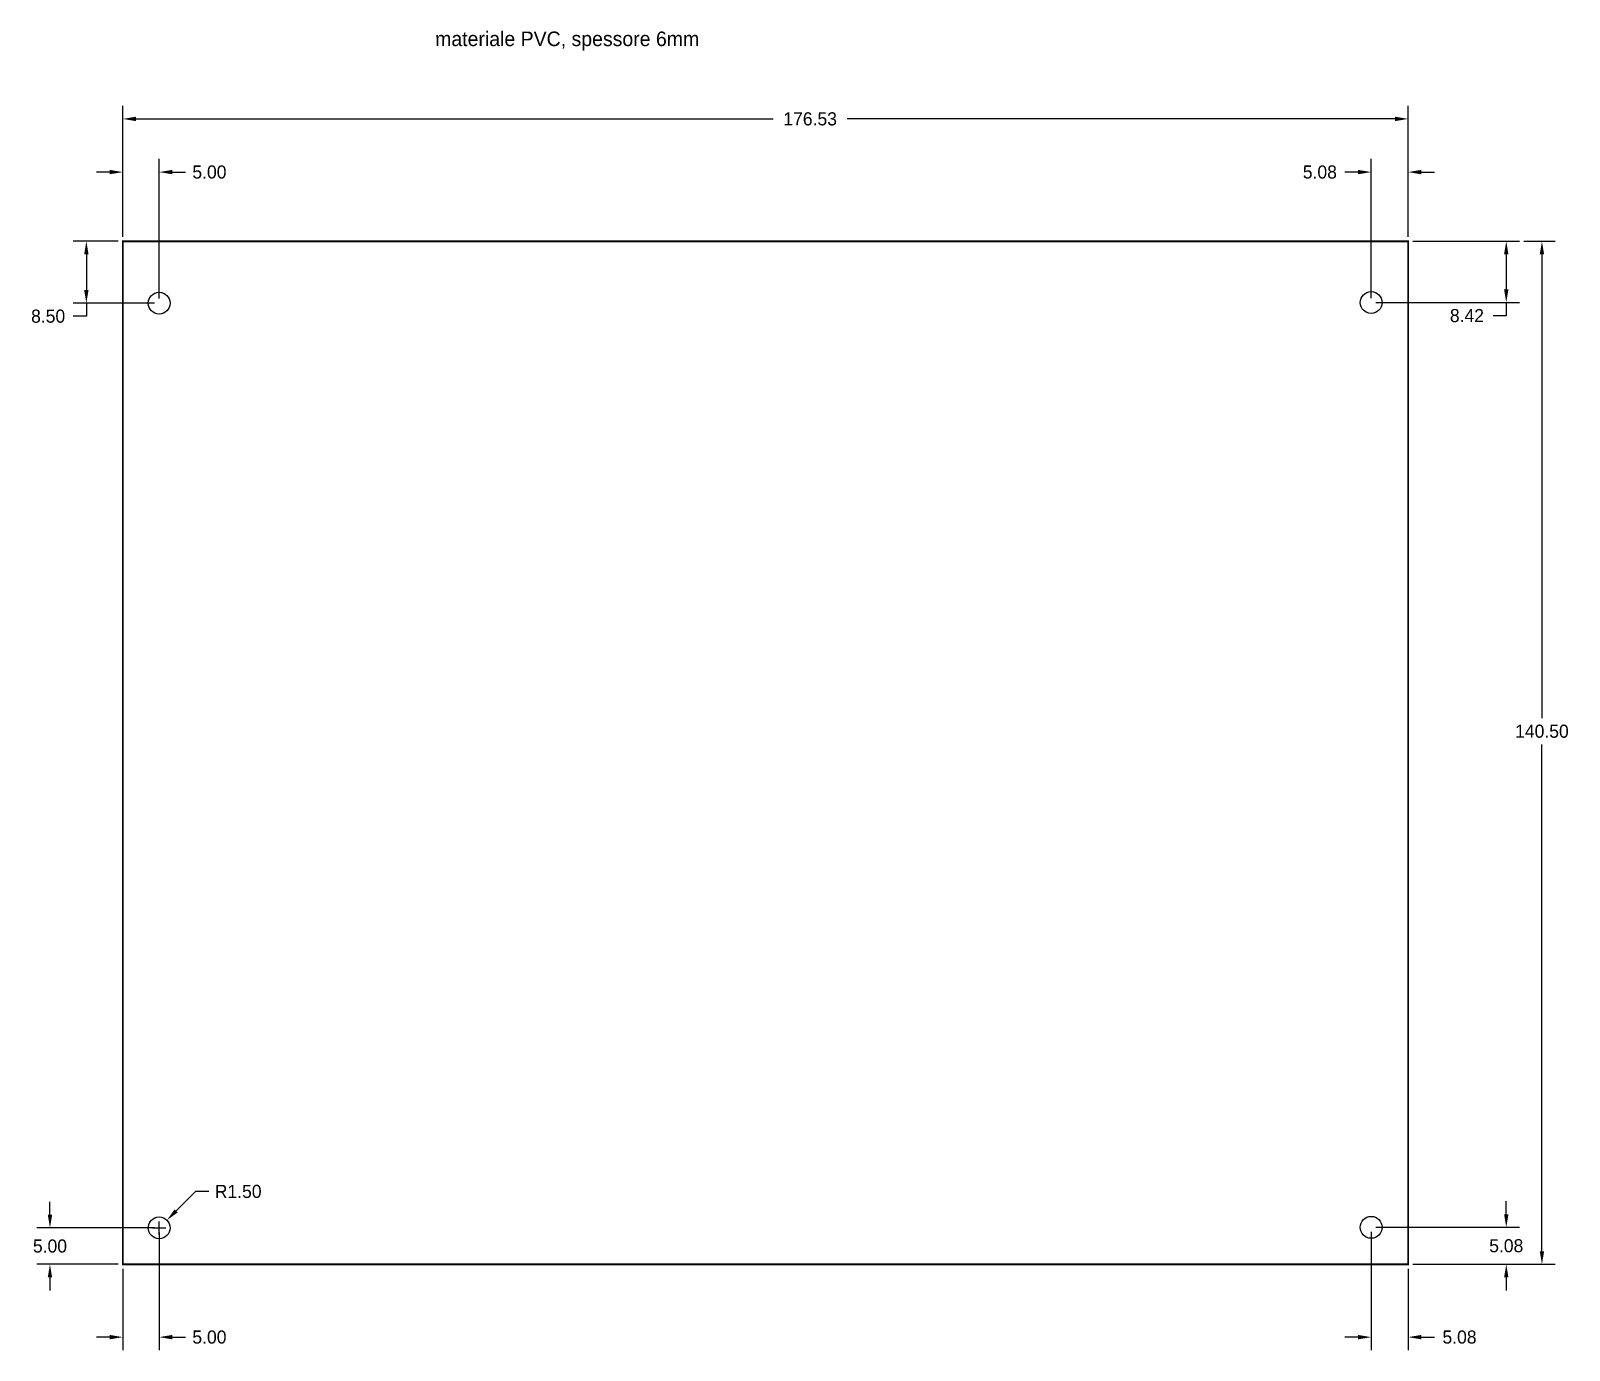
# Model space of a CAD drawing. Extents: x -8 to 204, y -7 to 174.
import ezdxf

# ---------------------------------------------------------------- set-up
doc = ezdxf.new("R2010")
doc.units = 0
doc.header["$MEASUREMENT"] = 0
doc.layers.get('0').update_dxf_attribs({"linetype": 'CONTINUOUS'})
doc.layers.get('Defpoints').update_dxf_attribs({"linetype": 'CONTINUOUS'})
doc.layers.add('0 @ 10', color=7, linetype='CONTINUOUS')
doc.layers.add('BOARDOUTLINE', color=7, linetype='CONTINUOUS')
doc.dimstyles.new('Annotative', dxfattribs={"dimtxt": 0.18, "dimasz": 0.18, "dimexe": 0.18, "dimexo": 0.0625, "dimgap": 0.09, "dimtad": 0, "dimtih": 1, "dimtoh": 1, "dimzin": 0, "dimdsep": 46, "dimtxsty": 'Standard', "dimcen": 0.09, "dimadec": 0, "dimazin": 0, "dimtfac": 1, "dimtofl": 0, "dimtmove": 0, "dimatfit": 3, "dimfxl": 1, "dimtolj": 1, "dimtzin": 0, "dimarcsym": 0})

# ---------------------------------------------------------------- blocks, each defined once
blk = doc.blocks.new('ROUND_160')
blk.add_circle((0, 0), 1.5)
blk = doc.blocks.new('*D8')
at = {"color": 0, "linetype": 'Continuous', "lineweight": -2}
for p, q in [((5, 146.125), (5, 164.1)), ((181.53, 146.125), (181.53, 164.1)), ((6.8, 162.3), (94.3, 162.3)), ((179.73, 162.3), (104.5, 162.3))]:
    blk.add_line(p, q, dxfattribs=at)
at = {"color": 0, "linetype": 'Continuous'}
for points in [[(6.8, 162.6), (6.8, 162), (5, 162.3)], [(179.73, 162.6), (179.73, 162), (181.53, 162.3)]]:
    blk.add_solid(points, dxfattribs=at)
at = {"layer": 'Defpoints', "color": 0, "linetype": 'Continuous'}
for p in [(181.53, 162.3), (5, 145.5), (181.53, 145.5)]:
    blk.add_point(p, dxfattribs=at)
at = {"color": 0, "linetype": 'Continuous', "insert": (99.4, 162.3), "char_height": 1.8, "attachment_point": 5}
blk.add_mtext('\\A1;176.53', dxfattribs=at)
blk = doc.blocks.new('*D9')
at = {"color": 0, "linetype": 'Continuous', "lineweight": -2}
for p, q in [((5, 146.125), (5, 156.8)), ((10, 137.625), (10, 156.8)), ((3.2, 155), (1.4, 155)), ((11.8, 155), (13.6, 155))]:
    blk.add_line(p, q, dxfattribs=at)
at = {"color": 0, "linetype": 'Continuous'}
for points in [[(3.2, 155.3), (3.2, 154.7), (5, 155)], [(11.8, 155.3), (11.8, 154.7), (10, 155)]]:
    blk.add_solid(points, dxfattribs=at)
at = {"layer": 'Defpoints', "color": 0, "linetype": 'Continuous'}
for p in [(10, 155), (5, 145.5), (10, 137)]:
    blk.add_point(p, dxfattribs=at)
at = {"color": 0, "linetype": 'Continuous', "insert": (16.9, 155), "char_height": 1.8, "attachment_point": 5}
blk.add_mtext('\\A1;5.00', dxfattribs=at)
blk = doc.blocks.new('*D10')
at = {"color": 0, "linetype": 'Continuous', "lineweight": -2}
for p, q in [((176.45, 137.705), (176.45, 156.8)), ((181.53, 146.125), (181.53, 156.8)), ((174.65, 155), (172.85, 155)), ((183.33, 155), (185.13, 155))]:
    blk.add_line(p, q, dxfattribs=at)
at = {"color": 0, "linetype": 'Continuous'}
for points in [[(174.65, 155.3), (174.65, 154.7), (176.45, 155)], [(183.33, 155.3), (183.33, 154.7), (181.53, 155)]]:
    blk.add_solid(points, dxfattribs=at)
at = {"layer": 'Defpoints', "color": 0, "linetype": 'Continuous'}
for p in [(176.45, 155), (181.53, 145.5), (176.45, 137.08)]:
    blk.add_point(p, dxfattribs=at)
at = {"color": 0, "linetype": 'Continuous', "insert": (169.4, 155), "char_height": 1.8, "attachment_point": 5}
blk.add_mtext('\\A1;5.08', dxfattribs=at)
blk = doc.blocks.new('*D11')
at = {"color": 0, "linetype": 'Continuous', "lineweight": -2}
for p, q in [((4.375, 145.5), (-1.8, 145.5)), ((0, 143.7), (0, 138.8)), ((9.375, 137), (-1.8, 137)), ((0, 137), (0, 135.2)), ((0, 135.2), (-1.8, 135.2))]:
    blk.add_line(p, q, dxfattribs=at)
at = {"color": 0, "linetype": 'Continuous'}
for points in [[(-0.3, 143.7), (0.3, 143.7), (0, 145.5)], [(-0.3, 138.8), (0.3, 138.8), (0, 137)]]:
    blk.add_solid(points, dxfattribs=at)
at = {"layer": 'Defpoints', "color": 0, "linetype": 'Continuous'}
for p in [(5, 145.5), (0, 137), (10, 137)]:
    blk.add_point(p, dxfattribs=at)
at = {"color": 0, "linetype": 'Continuous', "insert": (-5.25, 135.2), "char_height": 1.8, "attachment_point": 5}
blk.add_mtext('\\A1;8.50', dxfattribs=at)
blk = doc.blocks.new('*D12')
at = {"color": 0, "linetype": 'Continuous', "lineweight": -2}
for p, q in [((-5, 11.8), (-5, 13.6)), ((9.375, 10), (-6.8, 10)), ((4.375, 5), (-6.8, 5)), ((-5, 3.2), (-5, 1.4))]:
    blk.add_line(p, q, dxfattribs=at)
at = {"color": 0, "linetype": 'Continuous'}
for points in [[(-5.3, 11.8), (-4.7, 11.8), (-5, 10)], [(-5.3, 3.2), (-4.7, 3.2), (-5, 5)]]:
    blk.add_solid(points, dxfattribs=at)
at = {"layer": 'Defpoints', "color": 0, "linetype": 'Continuous'}
for p in [(10, 10), (-5, 5), (5, 5)]:
    blk.add_point(p, dxfattribs=at)
at = {"color": 0, "linetype": 'Continuous', "insert": (-5, 7.5), "char_height": 1.8, "attachment_point": 5}
blk.add_mtext('\\A1;5.00', dxfattribs=at)
blk = doc.blocks.new('*D13')
at = {"color": 0, "linetype": 'Continuous', "lineweight": -2}
for p, q in [((10, 9.375), (10, -6.8)), ((5, 4.375), (5, -6.8)), ((3.2, -5), (1.4, -5)), ((11.8, -5), (13.6, -5))]:
    blk.add_line(p, q, dxfattribs=at)
at = {"color": 0, "linetype": 'Continuous'}
for points in [[(3.2, -4.7), (3.2, -5.3), (5, -5)], [(11.8, -4.7), (11.8, -5.3), (10, -5)]]:
    blk.add_solid(points, dxfattribs=at)
at = {"layer": 'Defpoints', "color": 0, "linetype": 'Continuous'}
for p in [(10, 10), (5, 5), (10, -5)]:
    blk.add_point(p, dxfattribs=at)
at = {"color": 0, "linetype": 'Continuous', "insert": (16.9, -5), "char_height": 1.8, "attachment_point": 5}
blk.add_mtext('\\A1;5.00', dxfattribs=at)
blk = doc.blocks.new('*D14')
at = {"color": 0, "linetype": 'Continuous', "lineweight": -2}
for p, q in [((182.155, 145.5), (196.8, 145.5)), ((195, 143.7), (195, 138.88)), ((177.075, 137.08), (196.8, 137.08)), ((195, 135.28), (193.2, 135.28)), ((195, 137.08), (195, 135.28))]:
    blk.add_line(p, q, dxfattribs=at)
at = {"color": 0, "linetype": 'Continuous'}
for points in [[(194.7, 143.7), (195.3, 143.7), (195, 145.5)], [(194.7, 138.88), (195.3, 138.88), (195, 137.08)]]:
    blk.add_solid(points, dxfattribs=at)
at = {"layer": 'Defpoints', "color": 0, "linetype": 'Continuous'}
for p in [(181.53, 145.5), (176.45, 137.08), (195, 137.08)]:
    blk.add_point(p, dxfattribs=at)
at = {"color": 0, "linetype": 'Continuous', "insert": (189.6, 135.28), "char_height": 1.8, "attachment_point": 5}
blk.add_mtext('\\A1;8.42', dxfattribs=at)
blk = doc.blocks.new('*D15')
at = {"color": 0, "linetype": 'Continuous', "lineweight": -2}
for p, q in [((197.425, 145.5), (201.7, 145.5)), ((199.9, 143.7), (199.9, 80)), ((199.9, 6.8), (199.9, 76.4)), ((182.155, 5), (201.7, 5))]:
    blk.add_line(p, q, dxfattribs=at)
at = {"color": 0, "linetype": 'Continuous'}
for points in [[(199.6, 143.7), (200.2, 143.7), (199.9, 145.5)], [(199.6, 6.8), (200.2, 6.8), (199.9, 5)]]:
    blk.add_solid(points, dxfattribs=at)
at = {"layer": 'Defpoints', "color": 0, "linetype": 'Continuous'}
for p in [(196.8, 145.5), (181.53, 5), (199.9, 5)]:
    blk.add_point(p, dxfattribs=at)
at = {"color": 0, "linetype": 'Continuous', "insert": (199.9, 78.2), "char_height": 1.8, "attachment_point": 5}
blk.add_mtext('\\A1;140.50', dxfattribs=at)
blk = doc.blocks.new('*D16')
at = {"color": 0, "linetype": 'Continuous', "lineweight": -2}
for p, q in [((176.45, 9.455), (176.45, -6.8)), ((181.53, 4.375), (181.53, -6.8)), ((174.65, -5), (172.85, -5)), ((183.33, -5), (185.13, -5))]:
    blk.add_line(p, q, dxfattribs=at)
at = {"color": 0, "linetype": 'Continuous'}
for points in [[(174.65, -4.7), (174.65, -5.3), (176.45, -5)], [(183.33, -4.7), (183.33, -5.3), (181.53, -5)]]:
    blk.add_solid(points, dxfattribs=at)
at = {"layer": 'Defpoints', "color": 0, "linetype": 'Continuous'}
for p in [(176.45, 10.08), (181.53, 5), (181.53, -5)]:
    blk.add_point(p, dxfattribs=at)
at = {"color": 0, "linetype": 'Continuous', "insert": (188.58, -5), "char_height": 1.8, "attachment_point": 5}
blk.add_mtext('\\A1;5.08', dxfattribs=at)
blk = doc.blocks.new('*D17')
at = {"color": 0, "linetype": 'Continuous', "lineweight": -2}
for p, q in [((195, 11.88), (195, 13.68)), ((177.075, 10.08), (196.8, 10.08)), ((182.155, 5), (196.8, 5)), ((195, 3.2), (195, 1.4))]:
    blk.add_line(p, q, dxfattribs=at)
at = {"color": 0, "linetype": 'Continuous'}
for points in [[(194.7, 11.88), (195.3, 11.88), (195, 10.08)], [(194.7, 3.2), (195.3, 3.2), (195, 5)]]:
    blk.add_solid(points, dxfattribs=at)
at = {"layer": 'Defpoints', "color": 0, "linetype": 'Continuous'}
for p in [(176.45, 10.08), (181.53, 5), (195, 5)]:
    blk.add_point(p, dxfattribs=at)
at = {"color": 0, "linetype": 'Continuous', "insert": (195, 7.54), "char_height": 1.8, "attachment_point": 5}
blk.add_mtext('\\A1;5.08', dxfattribs=at)
blk = doc.blocks.new('*D23')
at = {"color": 0, "linetype": 'Continuous', "lineweight": -2}
for p, q in [((15, 15), (12.33, 12.33)), ((16.8, 15), (15, 15)), ((10, 9.1), (10, 10.9)), ((9.1, 10), (10.9, 10))]:
    blk.add_line(p, q, dxfattribs=at)
at = {"color": 0, "linetype": 'Continuous'}
blk.add_solid([(12.12, 12.55), (12.55, 12.12), (11.06, 11.06)], dxfattribs=at)
at = {"layer": 'Defpoints', "color": 0, "linetype": 'Continuous'}
for p in [(11.06, 11.06), (10, 10)]:
    blk.add_point(p, dxfattribs=at)
at = {"color": 0, "linetype": 'Continuous', "insert": (20.85, 15), "char_height": 1.8, "attachment_point": 5}
blk.add_mtext('\\A1;R1.50', dxfattribs=at)

msp = doc.modelspace()

# ---------------------------------------------------------------- linework, layer by layer
at = {"layer": 'BOARDOUTLINE', "const_width": 0.254}
msp.add_lwpolyline([(5, 5), (181.53, 5), (181.53, 145.5), (67.5, 145.5), (23.5, 145.5), (5, 145.5), (5, 5)], dxfattribs=at)

# ---------------------------------------------------------------- block references
at = {"layer": 'BOARDOUTLINE'}
for p in [(10, 137), (176.45, 137.08), (10, 10), (176.45, 10.08), (176.45, 10.08), (176.45, 10.08)]:
    msp.add_blockref('ROUND_160', p, dxfattribs=at)

# ---------------------------------------------------------------- texts
at = {"linetype": 'Continuous', "insert": (47.9, 174.3), "char_height": 2, "attachment_point": 1}
msp.add_mtext_dynamic_manual_height_columns('materiale PVC, spessore 6mm', width=55.5, gutter_width=1, heights=[0], dxfattribs=at)

# ---------------------------------------------------------------- dimensions: what is measured, and where the dimension line sits
at = {"layer": '0 @ 10', "color": 1, "linetype": 'Continuous'}
dim = msp.add_linear_dim(base=(181.53, 162.3), p1=(5, 145.5), p2=(181.53, 145.5), dimstyle='Annotative', override={"dimscale": 10, "dimtix": 0, "dimtofl": 0, "dimtmove": 0, "dimatfit": 3}, dxfattribs=at)
dim.commit()
dim.dimension.update_dxf_attribs({"geometry": '*D8', "text_midpoint": (99.4, 162.3), "dimtype": 160})
for base, p1, p2, picture, middle in [((10, 155), (5, 145.5), (10, 137), '*D9', (16.9, 155)), ((176.45, 155), (181.53, 145.5), (176.45, 137.08), '*D10', (169.4, 155)), ((10, -5), (5, 5), (10, 10), '*D13', (16.9, -5)), ((181.53, -5), (176.45, 10.08), (181.53, 5), '*D16', (188.58, -5))]:
    dim = msp.add_linear_dim(base=base, p1=p1, p2=p2, dimstyle='Annotative', override={"dimscale": 10, "dimtix": 0, "dimtofl": 0, "dimtmove": 0, "dimatfit": 3}, dxfattribs=at)
    dim.commit()
    dim.dimension.update_dxf_attribs({"geometry": picture, "text_midpoint": middle})
for base, p1, p2, picture, middle in [((0, 137), (5, 145.5), (10, 137), '*D11', (-5.25, 135.2)), ((195, 137.08), (181.53, 145.5), (176.45, 137.08), '*D14', (189.6, 135.28)), ((-5, 5), (10, 10), (5, 5), '*D12', (-5, 7.5)), ((195, 5), (176.45, 10.08), (181.53, 5), '*D17', (195, 7.54))]:
    dim = msp.add_linear_dim(base=base, p1=p1, p2=p2, angle=90, dimstyle='Annotative', override={"dimscale": 10, "dimtix": 0, "dimtofl": 0, "dimtmove": 0, "dimatfit": 3}, dxfattribs=at)
    dim.commit()
    dim.dimension.update_dxf_attribs({"geometry": picture, "text_midpoint": middle})
dim = msp.add_linear_dim(base=(199.9, 5), p1=(196.8, 145.5), p2=(181.53, 5), angle=90, dimstyle='Annotative', override={"dimscale": 10, "dimtix": 0, "dimtofl": 0, "dimtmove": 0, "dimatfit": 3}, dxfattribs=at)
dim.commit()
dim.dimension.update_dxf_attribs({"geometry": '*D15', "text_midpoint": (199.9, 78.2), "dimtype": 160})
at = {"layer": '0 @ 10', "color": 4, "linetype": 'Continuous'}
dim = msp.add_radius_dim(center=(10, 10), mpoint=(11.061, 11.061), dimstyle='Annotative', override={"dimscale": 10, "dimtix": 0, "dimtofl": 0, "dimtmove": 0, "dimatfit": 3}, dxfattribs=at)
dim.commit()
dim.dimension.update_dxf_attribs({"geometry": '*D23', "text_midpoint": (20.85, 15), "dimtype": 164})

doc.saveas('drawing.dxf')
